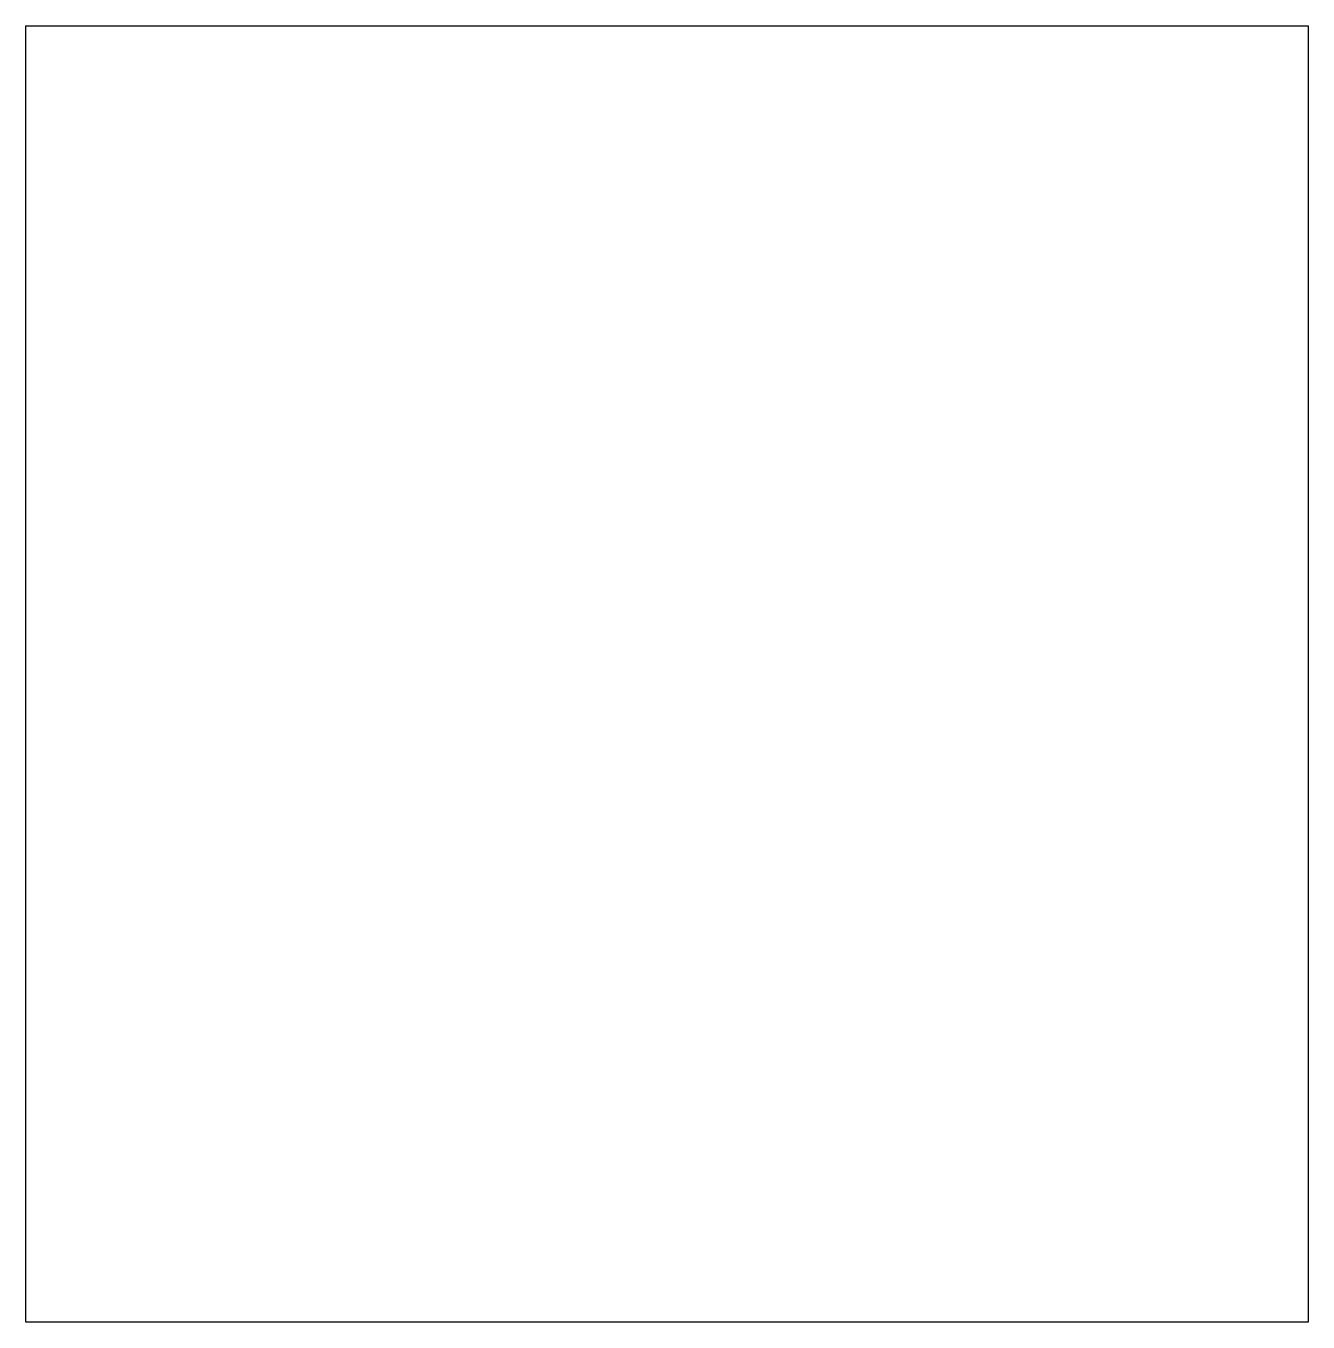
# Model space of a CAD drawing. Header units: millimetres. Extents: x 0 to 27.5, y -27.8 to 0.
import ezdxf

# ---------------------------------------------------------------- set-up
doc = ezdxf.new("R2010")
doc.units = ezdxf.units.MM
doc.layers.get('0').update_dxf_attribs({"linetype": 'CONTINUOUS'})

msp = doc.modelspace()

# ---------------------------------------------------------------- linework, layer by layer
msp.add_lwpolyline([(0, 0), (27.5, 0), (27.5, -27.8), (0, -27.8)], close=True)

doc.saveas('drawing.dxf')
